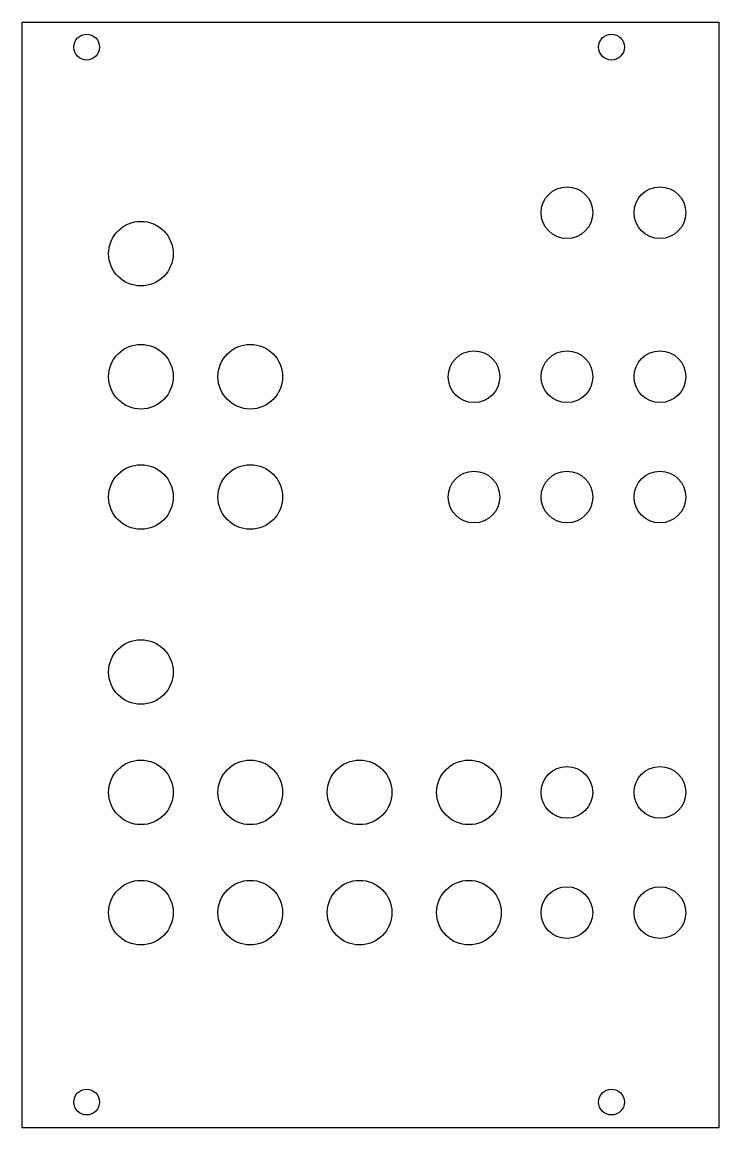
# Model space of a CAD drawing. Header units: millimetres. Extents: x 0 to 81, y 0 to 128.
import ezdxf

# ---------------------------------------------------------------- set-up
doc = ezdxf.new("R2010")
doc.units = ezdxf.units.MM
doc.layers.add('Contour', color=7, linetype='CONTINUOUS')

msp = doc.modelspace()

# ---------------------------------------------------------------- linework, layer by layer
at = {"layer": 'Contour', "color": 7, "linetype": 'CONTINUOUS'}
for p, q in [((0, 0), (0, 128.4)), ((0, 128.4), (80.94, 128.4)), ((80.94, 128.4), (80.94, 0)), ((80.94, 0), (0, 0))]:
    msp.add_line(p, q, dxfattribs=at)
for centre, radius in [((7.5, 125.5), 1.5), ((68.46, 125.5), 1.5), ((63.29, 106.27), 3), ((74.09, 106.27), 3), ((13.8, 101.516), 3.75), ((13.8, 87.225), 3.75), ((26.505, 87.225), 3.75), ((52.49, 87.22), 3), ((63.29, 87.22), 3), ((74.09, 87.22), 3), ((13.8, 73.255), 3.75), ((26.505, 73.255), 3.75), ((52.49, 73.25), 3), ((63.29, 73.25), 3), ((74.09, 73.25), 3), ((13.8, 52.935), 3.75), ((13.8, 38.96), 3.75), ((26.505, 38.96), 3.75), ((39.205, 38.96), 3.75), ((51.905, 38.96), 3.75), ((63.28, 38.96), 3), ((74.09, 38.96), 3), ((13.8, 24.995), 3.75), ((26.505, 24.995), 3.75), ((39.205, 24.995), 3.75), ((51.905, 24.995), 3.75), ((63.28, 24.995), 3), ((74.09, 24.995), 3), ((7.5, 3), 1.5), ((68.46, 3), 1.5)]:
    msp.add_circle(centre, radius, dxfattribs=at)

doc.saveas('drawing.dxf')
